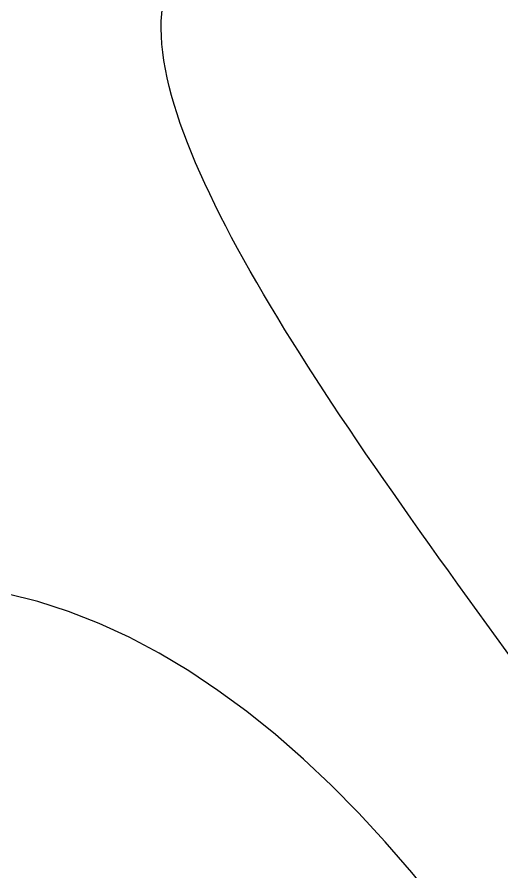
# Model space of a CAD drawing. Header units: metres. Extents: x 329311 to 330425, y 7396637 to 7397287.
# Drawn here: x 329841.351 to 329842.722, y 7397031.829 to 7397034.246 of the extents above; entities that cross this region are included whole.
import ezdxf

# ---------------------------------------------------------------- set-up
doc = ezdxf.new("R2010")
doc.units = ezdxf.units.M
doc.linetypes.add('CACHE2', pattern=[4.7625, 3.175, -1.5875])
doc.layers.add('AXES+POTEAUX', color=6, linetype='CACHE2', lineweight=13)
doc.layers.add('VEGETAIS', color=3, linetype='Continuous')
pattern_1 = [(341.96263, (329827.33868, 7397103.38185), (0.0540704, 0.16604302), [0.127, -0.047625]), (71.96263, (329827.33868, 7397103.38185), (-0.16604302, 0.0540704), [0.127, -0.047625])]

msp = doc.modelspace()

# ---------------------------------------------------------------- hatches: boundary and pattern name
at = {"layer": 'AXES+POTEAUX'}
h = msp.add_hatch(dxfattribs=at)
h.set_pattern_fill('ANGLE', color=253, scale=0.025)
h.set_pattern_definition(pattern_1)
edge = h.paths.add_edge_path()
edge.add_line((329826.7385, 7397041.2079), (329842.2426, 7397036.1779))
edge.add_line((329846.8442, 7397037.6251), (329826.8826, 7397044.0928))
edge.add_line((329826.7385, 7397041.2079), (329826.8826, 7397044.0928))
edge.add_line((329844.8123, 7397035.297), (329860.3047, 7397030.2222))
edge.add_line((329859.606, 7397032.0674), (329846.4153, 7397036.308))
edge.add_line((329845.088, 7397036.1686), (329844.8123, 7397035.297))
edge.add_line((329842.5027, 7397037.0002), (329845.088, 7397036.1686))
edge.add_line((329846.4153, 7397036.308), (329846.8442, 7397037.6251))
edge.add_line((329862.8868, 7397029.3806), (329868.6707, 7397027.4942))
edge.add_line((329868.6707, 7397027.4942), (329868.1393, 7397025.8622))
edge.add_line((329868.1393, 7397025.8622), (329869.8371, 7397025.3093))
edge.add_line((329869.8371, 7397025.3093), (329870.2976, 7397026.7236))
edge.add_line((329870.4296, 7397026.6807), (329870.9966, 7397028.5012))
edge.add_line((329870.9966, 7397028.5012), (329869.4474, 7397029.0057))
edge.add_line((329869.3891, 7397028.8268), (329864.8797, 7397030.2953))
edge.add_line((329864.8797, 7397030.2953), (329865.243, 7397031.6298))
edge.add_line((329865.243, 7397031.6298), (329860.0176, 7397033.3314))
edge.add_line((329860.0176, 7397033.3314), (329859.606, 7397032.0674))
edge.add_line((329860.3047, 7397030.2222), (329860.5922, 7397031.1312))
edge.add_line((329860.5922, 7397031.1312), (329863.1775, 7397030.2996))
edge.add_line((329863.1775, 7397030.2996), (329862.8868, 7397029.3806))
edge.add_line((329842.2426, 7397036.1779), (329842.5027, 7397037.0002))
edge.add_line((329869.4474, 7397029.0057), (329869.3891, 7397028.8268))
h = msp.add_hatch(dxfattribs=at)
h.set_pattern_fill('ANGLE', color=253, scale=0.025)
h.set_pattern_definition(pattern_1)
edge = h.paths.add_edge_path()
edge.add_line((329819.1935, 7397028.939), (329822.1725, 7397038.0422))
edge.add_line((329820.2002, 7397038.2398), (329816.6358, 7397027.294))
edge.add_line((329820.2002, 7397038.2398), (329822.1725, 7397038.0422))
edge.add_line((329816.6358, 7397027.294), (329819.0805, 7397026.5098))
edge.add_line((329821.7047, 7397025.6285), (329840.3785, 7397019.5539))
edge.add_line((329819.3852, 7397027.2995), (329821.9742, 7397026.4804))
edge.add_line((329819.1387, 7397026.5209), (329819.3646, 7397027.2351))
edge.add_line((329821.9742, 7397026.4804), (329821.7121, 7397025.6518))
edge.add_line((329823.38, 7397027.5745), (329819.1935, 7397028.939))
edge.add_line((329822.9529, 7397026.2608), (329823.38, 7397027.5745))
edge.add_line((329837.125, 7397021.6588), (329822.9529, 7397026.2608))
edge.add_line((329837.5369, 7397022.9656), (329837.125, 7397021.6588))
edge.add_line((329846.004, 7397020.2084), (329837.5369, 7397022.9656))
edge.add_line((329840.3785, 7397019.5539), (329840.6662, 7397020.4632))
edge.add_line((329840.6662, 7397020.4632), (329843.2554, 7397019.644))
edge.add_line((329843.2554, 7397019.644), (329842.8615, 7397018.3987))
edge.add_line((329842.8615, 7397018.3987), (329859.1769, 7397013.0858))
edge.add_line((329845.5763, 7397018.8948), (329846.004, 7397020.2084))
edge.add_line((329859.5832, 7397014.3336), (329845.5763, 7397018.8948))
edge.add_line((329859.1769, 7397013.0858), (329859.5832, 7397014.3336))

# ---------------------------------------------------------------- linework, layer by layer
at = {"layer": 'VEGETAIS'}
for points in [[(329829.2784, 7397036.4936), (329840.4372, 7397033.9971), (329837.4875, 7397032.2459), (329834.1391, 7397034.7296), (329829.7493, 7397034.4126), (329829.2784, 7397036.4936)], [(329842.8728, 7397032.2649), (329846.2092, 7397029.1837), (329846.6345, 7397031.979), (329841.7651, 7397034.2952), (329842.8728, 7397032.2649)], [(329828.8188, 7397031.5605), (329833.5806, 7397033.4183), (329836.9969, 7397030.7393), (329841.1439, 7397032.6398), (329843.7485, 7397026.6144), (329837.6481, 7397028.4379), (329828.8188, 7397031.5605)]]:
    msp.add_spline(points, degree=3, dxfattribs=at)

doc.saveas('drawing.dxf')
